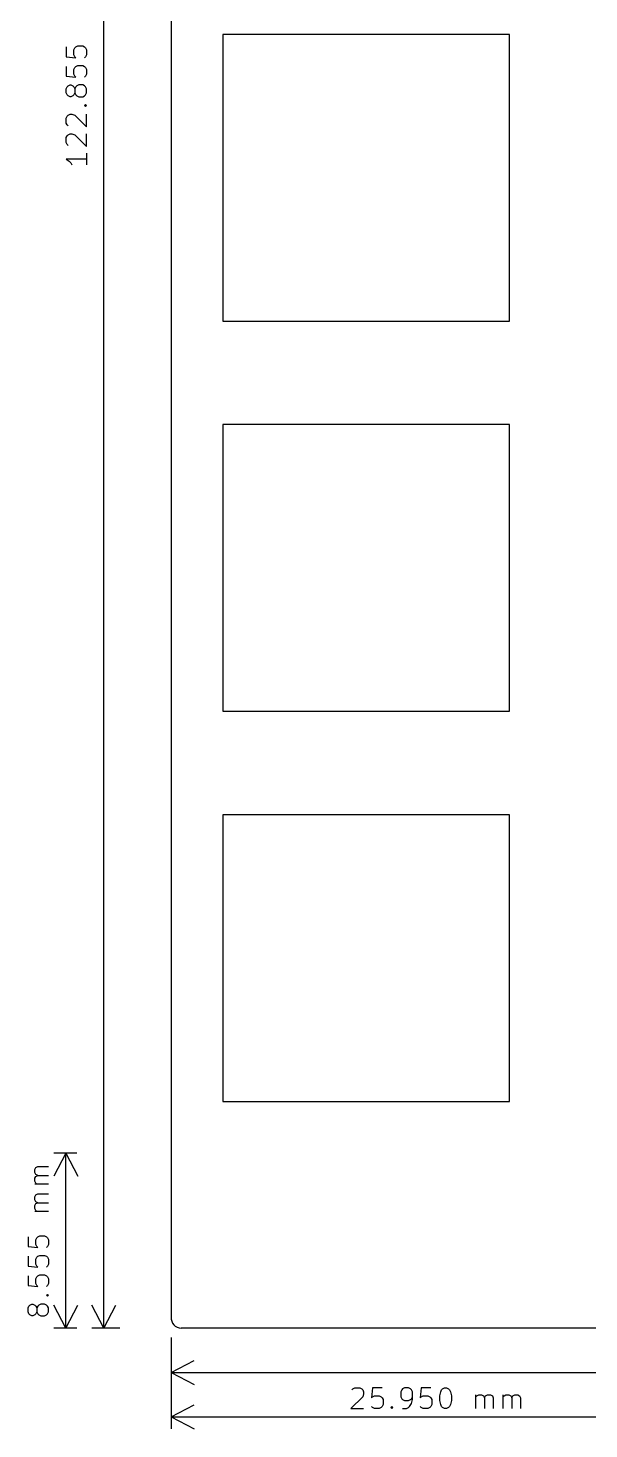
# Model space of a CAD drawing. Extents: x -61 to 106, y -119 to 15.
# Drawn here: x -58.2 to -30.8, y -118.3 to -49.9 of the extents above; entities that cross this region are included whole.
import ezdxf

# ---------------------------------------------------------------- set-up
doc = ezdxf.new("R2010")
doc.units = 0
doc.layers.add('BLACK', color=7, linetype='CONTINUOUS')

msp = doc.modelspace()

# ---------------------------------------------------------------- linework, layer by layer
at = {"layer": 'BLACK', "linetype": 'CONTINUOUS'}
for p, q in [((-54.52, -113.38), (-54.52, 9.475)), ((-51.24, 8.98), (-51.24, -112.825)), ((-48.7125, -50.2), (-48.7125, -64.2)), ((-34.7125, -50.2), (-48.7125, -50.2)), ((-34.7125, -64.2), (-34.7125, -50.2)), ((-56.3676, -50.8096), (-56.3676, -51.2858)), ((-56.3676, -51.2858), (-55.8914, -51.3335)), ((-55.9867, -50.9525), (-55.939, -50.8573)), ((-55.9867, -51.1906), (-55.9867, -50.9525)), ((-55.939, -51.2858), (-55.9867, -51.1906)), ((-55.939, -50.8573), (-55.8914, -50.8096)), ((-55.8914, -51.3335), (-55.939, -51.2858)), ((-55.8914, -50.8096), (-55.7962, -50.762)), ((-55.7962, -50.762), (-55.5581, -50.762)), ((-55.5581, -50.762), (-55.4629, -50.8096)), ((-55.4629, -50.8096), (-55.4152, -50.8573)), ((-55.4152, -51.2858), (-55.4629, -51.3335)), ((-55.4152, -50.8573), (-55.3676, -50.9525)), ((-55.3676, -51.1906), (-55.4152, -51.2858)), ((-55.3676, -50.9525), (-55.3676, -51.1906)), ((-56.3676, -51.762), (-56.3676, -52.2382)), ((-55.9867, -51.9049), (-55.939, -51.8096)), ((-55.9867, -52.143), (-55.9867, -51.9049)), ((-55.939, -51.8096), (-55.8914, -51.762)), ((-55.8914, -51.762), (-55.7962, -51.7144)), ((-55.7962, -51.7144), (-55.5581, -51.7144)), ((-55.5581, -51.7144), (-55.4629, -51.762)), ((-55.4629, -51.762), (-55.4152, -51.8096)), ((-55.4152, -51.8096), (-55.3676, -51.9049)), ((-55.3676, -51.9049), (-55.3676, -52.143)), ((-56.3676, -52.2382), (-55.8914, -52.2858)), ((-56.2724, -52.7144), (-56.1771, -52.6668)), ((-56.1771, -52.6668), (-56.1295, -52.6668)), ((-56.1295, -52.6668), (-56.0343, -52.7144)), ((-55.939, -52.2382), (-55.9867, -52.143)), ((-55.8914, -52.2858), (-55.939, -52.2382)), ((-55.7486, -52.6668), (-55.8438, -52.7144)), ((-55.5581, -52.6668), (-55.7486, -52.6668)), ((-55.4629, -52.7144), (-55.5581, -52.6668)), ((-55.4152, -52.2382), (-55.4629, -52.2858)), ((-55.3676, -52.143), (-55.4152, -52.2382)), ((-56.3676, -52.8573), (-56.32, -52.762)), ((-56.3676, -53.0477), (-56.3676, -52.8573)), ((-56.32, -53.143), (-56.3676, -53.0477)), ((-56.32, -52.762), (-56.2724, -52.7144)), ((-56.2724, -53.1906), (-56.32, -53.143)), ((-56.1771, -53.2382), (-56.2724, -53.1906)), ((-56.1295, -53.2382), (-56.1771, -53.2382)), ((-56.0343, -53.1906), (-56.1295, -53.2382)), ((-56.0343, -52.7144), (-55.9867, -52.762)), ((-55.9867, -53.143), (-56.0343, -53.1906)), ((-55.9867, -52.762), (-55.939, -52.8573)), ((-55.939, -53.0477), (-55.9867, -53.143)), ((-55.8914, -52.762), (-55.939, -52.8573)), ((-55.939, -52.8573), (-55.939, -53.0477)), ((-55.939, -53.0477), (-55.8914, -53.143)), ((-55.8438, -52.7144), (-55.8914, -52.762)), ((-55.8914, -53.143), (-55.8438, -53.1906)), ((-55.8438, -53.1906), (-55.7486, -53.2382)), ((-55.7486, -53.2382), (-55.5581, -53.2382)), ((-55.5581, -53.2382), (-55.4629, -53.1906)), ((-55.4152, -52.762), (-55.4629, -52.7144)), ((-55.4629, -53.1906), (-55.4152, -53.143)), ((-55.3676, -52.8573), (-55.4152, -52.762)), ((-55.4152, -53.143), (-55.3676, -53.0477)), ((-55.3676, -53.0477), (-55.3676, -52.8573)), ((-55.4629, -53.6668), (-55.4152, -53.6192)), ((-55.4152, -53.7144), (-55.4629, -53.6668)), ((-55.4629, -53.6668), (-55.3676, -53.6668)), ((-55.4152, -53.6192), (-55.3676, -53.6668)), ((-55.3676, -53.6668), (-55.4152, -53.7144)), ((-56.3676, -54.2858), (-56.32, -54.1906)), ((-56.3676, -54.5239), (-56.3676, -54.2858)), ((-56.32, -54.6192), (-56.3676, -54.5239)), ((-56.32, -54.1906), (-56.2724, -54.143)), ((-56.2724, -54.6668), (-56.32, -54.6192)), ((-56.2724, -54.143), (-56.1771, -54.0954)), ((-56.1771, -54.0954), (-56.0819, -54.0954)), ((-56.0819, -54.0954), (-55.939, -54.143)), ((-55.939, -54.143), (-55.3676, -54.7144)), ((-55.3676, -54.7144), (-55.3676, -54.0954)), ((-56.3676, -55.2382), (-56.32, -55.143)), ((-56.3676, -55.4763), (-56.3676, -55.2382)), ((-56.32, -55.143), (-56.2724, -55.0954)), ((-56.2724, -55.0954), (-56.1771, -55.0477)), ((-56.1771, -55.0477), (-56.0819, -55.0477)), ((-56.0819, -55.0477), (-55.939, -55.0954)), ((-55.939, -55.0954), (-55.3676, -55.6668)), ((-55.3676, -55.6668), (-55.3676, -55.0477)), ((-56.32, -55.5715), (-56.3676, -55.4763)), ((-56.2724, -55.6192), (-56.32, -55.5715)), ((-55.3676, -56.0001), (-55.3676, -56.5715)), ((-55.3676, -56.2858), (-56.3676, -56.2858)), ((-56.3676, -56.2858), (-56.2248, -56.3811)), ((-56.2248, -56.3811), (-56.1295, -56.4763)), ((-56.1295, -56.4763), (-56.0819, -56.5715)), ((-48.7125, -64.2), (-34.7125, -64.2)), ((-48.7125, -69.25), (-48.7125, -83.25)), ((-34.7125, -69.25), (-48.7125, -69.25)), ((-34.7125, -83.25), (-34.7125, -69.25)), ((-48.7125, -83.25), (-34.7125, -83.25)), ((-48.7125, -88.3), (-48.7125, -102.3)), ((-34.7125, -88.3), (-48.7125, -88.3)), ((-34.7125, -102.3), (-34.7125, -88.3)), ((-48.7125, -102.3), (-34.7125, -102.3)), ((-55.845, -104.825), (-56.9664, -104.825)), ((-56.38, -104.825), (-56.9664, -105.952)), ((-56.38, -113.38), (-56.38, -104.825)), ((-56.38, -104.825), (-55.7936, -105.952)), ((-57.8943, -105.626), (-57.8467, -105.531)), ((-57.8943, -105.769), (-57.8943, -105.626)), ((-57.8467, -105.864), (-57.8943, -105.769)), ((-57.8943, -106.055), (-57.8467, -105.96)), ((-57.8467, -105.531), (-57.7514, -105.483)), ((-57.7514, -105.912), (-57.8467, -105.864)), ((-57.8467, -105.96), (-57.7514, -105.912)), ((-57.7514, -105.483), (-57.2276, -105.483)), ((-57.7514, -105.912), (-57.2276, -105.912)), ((-57.8943, -106.198), (-57.8943, -106.055)), ((-57.8467, -106.293), (-57.8943, -106.198)), ((-57.2276, -106.341), (-57.8943, -106.341)), ((-57.799, -106.341), (-57.8467, -106.293)), ((-57.8943, -106.96), (-57.8467, -106.864)), ((-57.8943, -107.102), (-57.8943, -106.96)), ((-57.8467, -107.198), (-57.8943, -107.102)), ((-57.8943, -107.388), (-57.8467, -107.293)), ((-57.8943, -107.531), (-57.8943, -107.388)), ((-57.8467, -106.864), (-57.7514, -106.817)), ((-57.7514, -107.245), (-57.8467, -107.198)), ((-57.8467, -107.293), (-57.7514, -107.245)), ((-57.7514, -106.817), (-57.2276, -106.817)), ((-57.7514, -107.245), (-57.2276, -107.245)), ((-57.8467, -107.626), (-57.8943, -107.531)), ((-57.2276, -107.674), (-57.8943, -107.674)), ((-57.799, -107.674), (-57.8467, -107.626)), ((-58.2276, -108.912), (-58.2276, -109.388)), ((-58.2276, -109.388), (-57.7514, -109.436)), ((-57.8467, -109.055), (-57.799, -108.96)), ((-57.8467, -109.293), (-57.8467, -109.055)), ((-57.799, -109.388), (-57.8467, -109.293)), ((-57.799, -108.96), (-57.7514, -108.912)), ((-57.7514, -109.436), (-57.799, -109.388)), ((-57.7514, -108.912), (-57.6562, -108.864)), ((-57.6562, -108.864), (-57.4181, -108.864)), ((-57.4181, -108.864), (-57.3229, -108.912)), ((-57.3229, -108.912), (-57.2752, -108.96)), ((-57.2752, -109.388), (-57.3229, -109.436)), ((-57.2752, -108.96), (-57.2276, -109.055)), ((-57.2276, -109.293), (-57.2752, -109.388)), ((-57.2276, -109.055), (-57.2276, -109.293)), ((-58.2276, -109.864), (-58.2276, -110.341)), ((-57.8467, -110.007), (-57.799, -109.912)), ((-57.8467, -110.245), (-57.8467, -110.007)), ((-57.799, -109.912), (-57.7514, -109.864)), ((-57.7514, -109.864), (-57.6562, -109.817)), ((-57.6562, -109.817), (-57.4181, -109.817)), ((-57.4181, -109.817), (-57.3229, -109.864)), ((-57.3229, -109.864), (-57.2752, -109.912)), ((-57.2752, -109.912), (-57.2276, -110.007)), ((-57.2276, -110.007), (-57.2276, -110.245)), ((-58.2276, -110.341), (-57.7514, -110.388)), ((-58.2276, -110.817), (-58.2276, -111.293)), ((-57.799, -110.341), (-57.8467, -110.245)), ((-57.7514, -110.388), (-57.799, -110.341)), ((-57.799, -110.864), (-57.7514, -110.817)), ((-57.7514, -110.817), (-57.6562, -110.769)), ((-57.6562, -110.769), (-57.4181, -110.769)), ((-57.4181, -110.769), (-57.3229, -110.817)), ((-57.2752, -110.341), (-57.3229, -110.388)), ((-57.3229, -110.817), (-57.2752, -110.864)), ((-57.2276, -110.245), (-57.2752, -110.341)), ((-58.2276, -111.293), (-57.7514, -111.341)), ((-57.8467, -110.96), (-57.799, -110.864)), ((-57.8467, -111.198), (-57.8467, -110.96)), ((-57.799, -111.293), (-57.8467, -111.198)), ((-57.7514, -111.341), (-57.799, -111.293)), ((-57.2752, -111.293), (-57.3229, -111.341)), ((-57.2752, -110.864), (-57.2276, -110.96)), ((-57.2276, -111.198), (-57.2752, -111.293)), ((-57.2276, -110.96), (-57.2276, -111.198)), ((-57.3229, -111.769), (-57.2752, -111.722)), ((-57.2752, -111.817), (-57.3229, -111.769)), ((-57.3229, -111.769), (-57.2276, -111.769)), ((-57.2752, -111.722), (-57.2276, -111.769)), ((-57.2276, -111.769), (-57.2752, -111.817)), ((-58.2276, -112.388), (-58.18, -112.293)), ((-58.2276, -112.579), (-58.2276, -112.388)), ((-58.18, -112.674), (-58.2276, -112.579)), ((-58.18, -112.293), (-58.1324, -112.245)), ((-58.1324, -112.722), (-58.18, -112.674)), ((-58.1324, -112.245), (-58.0371, -112.198)), ((-58.0371, -112.769), (-58.1324, -112.722)), ((-58.0371, -112.198), (-57.9895, -112.198)), ((-57.9895, -112.769), (-58.0371, -112.769)), ((-57.9895, -112.198), (-57.8943, -112.245)), ((-57.8943, -112.722), (-57.9895, -112.769)), ((-57.8943, -112.245), (-57.8467, -112.293)), ((-57.8467, -112.674), (-57.8943, -112.722)), ((-57.8467, -112.293), (-57.799, -112.388)), ((-57.799, -112.579), (-57.8467, -112.674)), ((-57.7514, -112.293), (-57.799, -112.388)), ((-57.799, -112.388), (-57.799, -112.579)), ((-57.799, -112.579), (-57.7514, -112.674)), ((-57.7038, -112.245), (-57.7514, -112.293)), ((-57.7514, -112.674), (-57.7038, -112.722)), ((-57.6086, -112.198), (-57.7038, -112.245)), ((-57.7038, -112.722), (-57.6086, -112.769)), ((-57.4181, -112.198), (-57.6086, -112.198)), ((-57.6086, -112.769), (-57.4181, -112.769)), ((-57.3229, -112.245), (-57.4181, -112.198)), ((-57.4181, -112.769), (-57.3229, -112.722)), ((-57.2752, -112.293), (-57.3229, -112.245)), ((-57.3229, -112.722), (-57.2752, -112.674)), ((-57.2276, -112.388), (-57.2752, -112.293)), ((-57.2752, -112.674), (-57.2276, -112.579)), ((-57.2276, -112.579), (-57.2276, -112.388)), ((-56.38, -113.38), (-56.9664, -112.253)), ((-56.38, -113.38), (-55.7936, -112.253)), ((-54.52, -113.38), (-55.1064, -112.253)), ((-54.52, -113.38), (-53.9336, -112.253)), ((-55.845, -113.38), (-56.9664, -113.38)), ((-53.745, -113.38), (-55.1064, -113.38)), ((-25.845, -113.38), (-50.745, -113.38)), ((-51.24, -113.825), (-51.24, -116.126)), ((-51.24, -114.825), (-51.24, -118.296)), ((-51.24, -115.54), (-50.1135, -114.954)), ((-51.24, -115.54), (-25.29, -115.54)), ((-51.24, -115.54), (-50.1135, -116.126)), ((-42.3602, -116.34), (-42.265, -116.292)), ((-42.265, -116.292), (-42.0269, -116.292)), ((-42.0269, -116.292), (-41.9317, -116.34)), ((-41.4079, -116.292), (-41.4555, -116.769)), ((-40.9317, -116.292), (-41.4079, -116.292)), ((-39.8364, -116.292), (-39.9317, -116.34)), ((-39.646, -116.292), (-39.8364, -116.292)), ((-39.5507, -116.34), (-39.646, -116.292)), ((-39.0269, -116.292), (-39.0745, -116.769)), ((-38.5507, -116.292), (-39.0269, -116.292)), ((-37.9793, -116.34), (-37.884, -116.292)), ((-37.884, -116.292), (-37.7888, -116.292)), ((-37.7888, -116.292), (-37.6936, -116.34)), ((-41.884, -116.721), (-42.4555, -117.292)), ((-42.4079, -116.388), (-42.3602, -116.34)), ((-41.9317, -116.34), (-41.884, -116.388)), ((-41.884, -116.388), (-41.8364, -116.483)), ((-41.8364, -116.578), (-41.884, -116.721)), ((-41.8364, -116.483), (-41.8364, -116.578)), ((-41.4555, -116.769), (-41.4079, -116.721)), ((-41.4079, -116.721), (-41.3126, -116.673)), ((-41.3126, -116.673), (-41.0745, -116.673)), ((-41.0745, -116.673), (-40.9793, -116.721)), ((-40.9793, -116.721), (-40.9317, -116.769)), ((-40.9317, -116.769), (-40.884, -116.864)), ((-40.884, -116.864), (-40.884, -117.102)), ((-39.9793, -116.388), (-40.0269, -116.483)), ((-40.0269, -116.483), (-40.0269, -116.721)), ((-40.0269, -116.721), (-39.9793, -116.816)), ((-39.9317, -116.34), (-39.9793, -116.388)), ((-39.9793, -116.816), (-39.9317, -116.864)), ((-39.9317, -116.864), (-39.8364, -116.911)), ((-39.8364, -116.911), (-39.646, -116.911)), ((-39.646, -116.911), (-39.5507, -116.864)), ((-39.5031, -116.388), (-39.5507, -116.34)), ((-39.5507, -116.864), (-39.5031, -116.816)), ((-39.4555, -116.483), (-39.5031, -116.388)), ((-39.5031, -116.816), (-39.4555, -116.721)), ((-39.5031, -117.054), (-39.4555, -116.864)), ((-39.4555, -116.864), (-39.4555, -116.483)), ((-39.0745, -116.769), (-39.0269, -116.721)), ((-39.0269, -116.721), (-38.9317, -116.673)), ((-38.9317, -116.673), (-38.6936, -116.673)), ((-38.6936, -116.673), (-38.5983, -116.721)), ((-38.5983, -116.721), (-38.5507, -116.769)), ((-38.5507, -116.769), (-38.5031, -116.864)), ((-38.5031, -116.864), (-38.5031, -117.102)), ((-38.1221, -116.673), (-38.0745, -116.483)), ((-38.1221, -116.911), (-38.1221, -116.673)), ((-38.0745, -117.102), (-38.1221, -116.911)), ((-38.0745, -116.483), (-38.0269, -116.388)), ((-38.0269, -116.388), (-37.9793, -116.34)), ((-37.6936, -116.34), (-37.646, -116.388)), ((-37.646, -116.388), (-37.5983, -116.483)), ((-37.5983, -116.483), (-37.5507, -116.673)), ((-37.5507, -116.911), (-37.5983, -117.102)), ((-37.5507, -116.673), (-37.5507, -116.911)), ((-36.3602, -117.292), (-36.3602, -116.626)), ((-36.3602, -116.721), (-36.3126, -116.673)), ((-36.3126, -116.673), (-36.2174, -116.626)), ((-36.2174, -116.626), (-36.0745, -116.626)), ((-36.0745, -116.626), (-35.9793, -116.673)), ((-35.9793, -116.673), (-35.9317, -116.769)), ((-35.9317, -116.769), (-35.884, -116.673)), ((-35.9317, -116.769), (-35.9317, -117.292)), ((-35.884, -116.673), (-35.7888, -116.626)), ((-35.7888, -116.626), (-35.646, -116.626)), ((-35.646, -116.626), (-35.5507, -116.673)), ((-35.5507, -116.673), (-35.5031, -116.769)), ((-35.5031, -116.769), (-35.5031, -117.292)), ((-35.0269, -117.292), (-35.0269, -116.626)), ((-35.0269, -116.721), (-34.9793, -116.673)), ((-34.9793, -116.673), (-34.884, -116.626)), ((-34.884, -116.626), (-34.7412, -116.626)), ((-34.7412, -116.626), (-34.646, -116.673)), ((-34.646, -116.673), (-34.5983, -116.769)), ((-34.5983, -116.769), (-34.5507, -116.673)), ((-34.5983, -116.769), (-34.5983, -117.292)), ((-34.5507, -116.673), (-34.4555, -116.626)), ((-34.4555, -116.626), (-34.3126, -116.626)), ((-34.3126, -116.626), (-34.2174, -116.673)), ((-34.2174, -116.673), (-34.1698, -116.769)), ((-34.1698, -116.769), (-34.1698, -117.292)), ((-51.24, -117.71), (-50.1135, -117.124)), ((-42.4555, -117.292), (-41.8364, -117.292)), ((-41.4079, -117.245), (-41.4555, -117.197)), ((-41.3126, -117.292), (-41.4079, -117.245)), ((-41.0745, -117.292), (-41.3126, -117.292)), ((-40.9793, -117.245), (-41.0745, -117.292)), ((-40.9317, -117.197), (-40.9793, -117.245)), ((-40.884, -117.102), (-40.9317, -117.197)), ((-40.5031, -117.245), (-40.4555, -117.197)), ((-40.4555, -117.292), (-40.5031, -117.245)), ((-40.4555, -117.197), (-40.4079, -117.245)), ((-40.4555, -117.197), (-40.4555, -117.292)), ((-40.4079, -117.245), (-40.4555, -117.292)), ((-39.9317, -117.292), (-39.7412, -117.292)), ((-39.7412, -117.292), (-39.646, -117.245)), ((-39.646, -117.245), (-39.5983, -117.197)), ((-39.5983, -117.197), (-39.5031, -117.054)), ((-39.0269, -117.245), (-39.0745, -117.197)), ((-38.9317, -117.292), (-39.0269, -117.245)), ((-38.6936, -117.292), (-38.9317, -117.292)), ((-38.5983, -117.245), (-38.6936, -117.292)), ((-38.5507, -117.197), (-38.5983, -117.245)), ((-38.5031, -117.102), (-38.5507, -117.197)), ((-38.0269, -117.197), (-38.0745, -117.102)), ((-37.9793, -117.245), (-38.0269, -117.197)), ((-37.884, -117.292), (-37.9793, -117.245)), ((-37.7888, -117.292), (-37.884, -117.292)), ((-37.6936, -117.245), (-37.7888, -117.292)), ((-37.646, -117.197), (-37.6936, -117.245)), ((-37.5983, -117.102), (-37.646, -117.197)), ((-51.24, -117.71), (105.97, -117.71)), ((-51.24, -117.71), (-50.1135, -118.296))]:
    msp.add_line(p, q, dxfattribs=at)
at = {"layer": 'BLACK'}
msp.add_arc((-50.715, -112.855), 0.525856, -183.27, -93.2705, dxfattribs=at)

doc.saveas('drawing.dxf')
